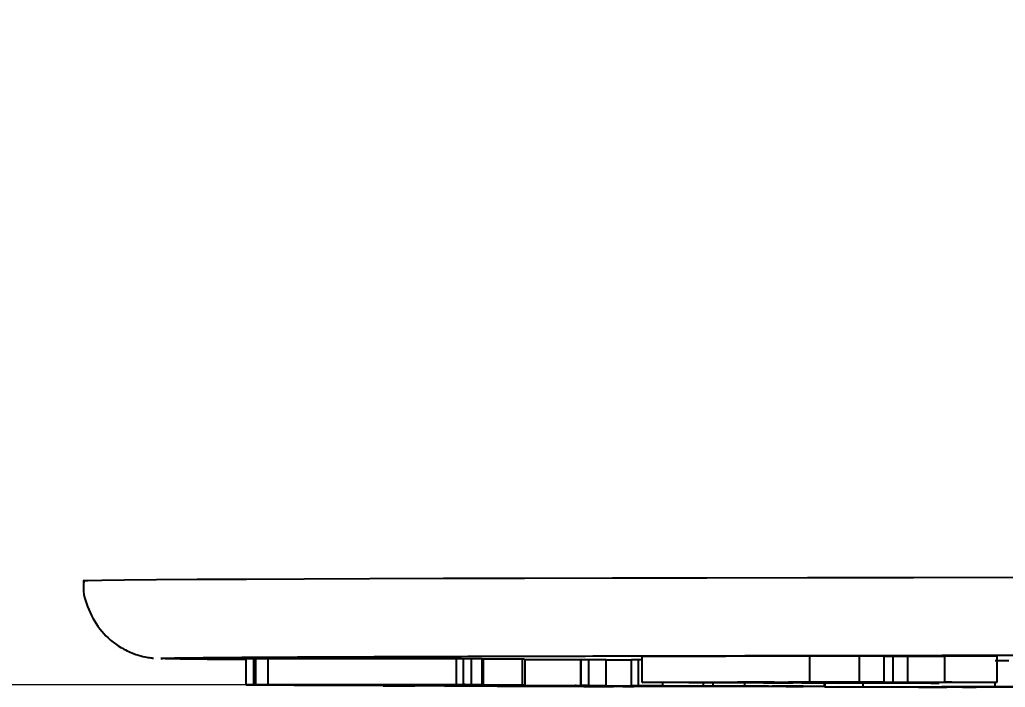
# Model space of a CAD drawing. Header units: millimetres. Extents: x 2136 to 4572, y 748 to 2471.
# Drawn here: x 3042.21 to 3080.4, y 897.55 to 923.4 of the extents above; entities that cross this region are included whole.
import ezdxf

# ---------------------------------------------------------------- set-up
doc = ezdxf.new("R2010")
doc.units = ezdxf.units.MM
doc.layers.add('AM_5', color=3, linetype='Continuous', lineweight=25)
doc.styles.add('SLDTEXTSTYLE1', font='txt.shx', dxfattribs={"width": 0.7, "bigfont": 'gbcbig.shx'})
doc.dimstyles.new('SLDDIMSTYLE12$0', dxfattribs={"dimtxt": 12, "dimasz": 10, "dimexe": 0, "dimexo": 0.0625, "dimgap": 0.875, "dimtad": 1, "dimdec": 1, "dimlfac": 1.8, "dimrnd": 1e-09, "dimzin": 12, "dimdsep": 46, "dimtxsty": 'SLDTEXTSTYLE1', "dimcen": 0.09, "dimdle": 8.16, "dimclrd": 3, "dimclre": 3, "dimadec": 0, "dimazin": 3, "dimtfac": 1, "dimtdec": 1, "dimtofl": 0, "dimtmove": 0, "dimatfit": 3, "dimfxl": 0, "dimfrac": 2, "dimtolj": 1, "dimlwd": 5, "dimlwe": 5, "dimarcsym": 0})

# ---------------------------------------------------------------- blocks, each defined once
blk = doc.blocks.new('*D58')
at = {"layer": 'AM_5', "color": 3, "lineweight": 5, "transparency": 16777216}
blk.add_line((3069.182, 942.801), (2928.135, 942.801), dxfattribs=at)
at = {"layer": 'AM_5', "color": 3, "linetype": 'Continuous', "lineweight": 5, "transparency": 16777216}
for p, q in [((2928.135, 932.801), (2928.135, 907.645)), ((3051.924, 897.645), (2928.135, 897.645))]:
    blk.add_line(p, q, dxfattribs=at)
at = {"layer": 'AM_5', "color": 3, "transparency": 16777216}
for points in [[(2926.469, 932.801), (2929.802, 932.801), (2928.135, 942.801)], [(2926.469, 907.645), (2929.802, 907.645), (2928.135, 897.645)]]:
    blk.add_solid(points, dxfattribs=at)
at = {"layer": 'Defpoints', "color": 0, "transparency": 16777216}
for p in [(3069.245, 942.801), (2928.135, 897.645), (3051.987, 897.645)]:
    blk.add_point(p, dxfattribs=at)
at = {"layer": 'AM_5', "color": 0, "transparency": 16777216, "insert": (2921.26, 920.223), "char_height": 12, "attachment_point": 5, "rotation": 90, "style": 'SLDTEXTSTYLE1'}
blk.add_mtext('\\A1;45', dxfattribs=at)

msp = doc.modelspace()

# ---------------------------------------------------------------- linework, layer by layer
at = {"color": 7, "linetype": 'Continuous', "lineweight": 25}
for p, q in [((3047.676, 898.665), (3047.731, 898.668)), ((3051.288, 898.648), (3050.981, 898.648)), ((3050.981, 897.648), (3050.981, 898.648)), ((3051.351, 898.647), (3051.288, 898.648)), ((3051.288, 897.648), (3051.288, 898.648)), ((3051.351, 898.647), (3051.351, 897.647)), ((3059.141, 898.649), (3051.841, 898.647)), ((3051.841, 897.647), (3051.841, 898.647)), ((3059.141, 897.649), (3059.141, 898.649)), ((3059.719, 898.651), (3059.413, 898.651)), ((3059.413, 897.651), (3059.413, 898.651)), ((3060.13, 898.646), (3059.719, 898.651)), ((3059.719, 897.651), (3059.719, 898.651)), ((3060.185, 898.644), (3060.13, 898.646)), ((3060.13, 897.646), (3060.13, 898.646)), ((3060.188, 897.644), (3060.188, 898.644)), ((3061.69, 897.633), (3061.69, 898.633)), ((3061.792, 897.632), (3061.792, 898.632)), ((3063.957, 898.614), (3061.792, 898.611)), ((3063.957, 897.614), (3063.957, 898.614)), ((3064.25, 898.616), (3063.972, 898.616)), ((3063.972, 897.616), (3063.972, 898.616)), ((3064.936, 898.613), (3064.25, 898.616)), ((3064.25, 898.616), (3064.25, 897.616)), ((3064.936, 897.613), (3064.936, 898.613)), ((3065.912, 898.605), (3064.936, 898.604)), ((3066.19, 898.608), (3065.912, 898.608)), ((3065.912, 897.608), (3065.912, 898.608)), ((3066.334, 898.607), (3066.19, 898.608)), ((3066.19, 897.608), (3066.19, 898.608)), ((3072.825, 898.752), (3066.334, 898.732)), ((3066.334, 897.732), (3066.334, 898.732)), ((3074.756, 898.756), (3072.825, 898.756)), ((3072.825, 897.756), (3072.825, 898.756)), ((3074.756, 897.756), (3074.756, 898.756)), ((3075.709, 898.752), (3074.756, 898.751)), ((3075.709, 897.752), (3075.709, 898.752)), ((3076.629, 898.741), (3076.056, 898.742)), ((3076.056, 897.742), (3076.056, 898.742)), ((3078.057, 898.745), (3076.629, 898.741)), ((3076.629, 897.741), (3076.629, 898.741)), ((3080.084, 898.75), (3078.057, 898.749)), ((3078.057, 897.749), (3078.057, 898.749)), ((3080.084, 897.75), (3080.084, 898.75)), ((3051.372, 897.643), (3050.981, 897.648)), ((3050.981, 897.648), (3051.288, 897.648)), ((3051.288, 897.648), (3051.351, 897.647)), ((3051.662, 897.644), (3051.679, 897.643)), ((3051.841, 897.647), (3059.141, 897.649)), ((3059.288, 897.648), (3051.987, 897.645)), ((3052.834, 897.645), (3052.834, 897.629)), ((3056.287, 897.639), (3056.287, 897.646)), ((3057.244, 897.604), (3056.298, 897.608)), ((3056.298, 897.608), (3056.575, 897.608)), ((3056.575, 897.608), (3056.764, 897.607)), ((3057.521, 897.604), (3057.244, 897.604)), ((3057.332, 897.605), (3057.521, 897.604)), ((3057.346, 897.607), (3063.957, 897.614)), ((3063.73, 897.613), (3057.488, 897.606)), ((3057.521, 897.604), (3057.521, 897.606)), ((3058.686, 897.598), (3063.778, 897.613)), ((3058.686, 897.598), (3058.686, 897.607)), ((3058.829, 897.597), (3058.686, 897.598)), ((3066.088, 897.605), (3058.829, 897.597)), ((3059.469, 897.651), (3059.413, 897.651)), ((3059.413, 897.651), (3059.719, 897.651)), ((3059.719, 897.651), (3060.13, 897.646)), ((3060.13, 897.646), (3060.112, 897.644)), ((3064.936, 897.613), (3060.488, 897.6)), ((3060.488, 897.6), (3060.536, 897.6)), ((3060.536, 897.6), (3065.945, 897.606)), ((3060.536, 897.6), (3060.536, 897.6)), ((3060.687, 897.599), (3060.687, 897.591)), ((3061.031, 897.589), (3060.724, 897.591)), ((3063.3, 897.602), (3063.3, 897.6)), ((3063.778, 897.613), (3063.73, 897.613)), ((3064.115, 897.615), (3063.972, 897.616)), ((3063.972, 897.616), (3064.25, 897.616)), ((3065.76, 897.576), (3064.075, 897.58)), ((3064.075, 897.58), (3064.318, 897.58)), ((3064.25, 897.616), (3064.936, 897.613)), ((3064.318, 897.58), (3064.61, 897.58)), ((3065.225, 897.579), (3070.888, 897.589)), ((3065.712, 897.577), (3066.003, 897.576)), ((3071.368, 897.588), (3065.745, 897.578)), ((3066.003, 897.576), (3065.76, 897.576)), ((3066.101, 897.607), (3065.912, 897.608)), ((3065.912, 897.608), (3066.19, 897.608)), ((3065.937, 897.591), (3065.937, 897.605)), ((3065.945, 897.606), (3065.945, 897.607)), ((3066.003, 897.576), (3066.003, 897.579)), ((3066.19, 897.608), (3067.136, 897.604)), ((3066.334, 897.732), (3073.077, 897.753)), ((3067.203, 897.732), (3066.334, 897.732)), ((3066.858, 897.604), (3066.669, 897.604)), ((3067.136, 897.604), (3066.858, 897.604)), ((3067.136, 897.604), (3067.136, 897.732)), ((3069.476, 897.74), (3067.976, 897.735)), ((3068.14, 897.731), (3068.14, 897.736)), ((3068.14, 897.731), (3068.143, 897.732)), ((3068.143, 897.732), (3068.143, 897.736)), ((3068.484, 897.592), (3070.312, 897.594)), ((3068.638, 897.591), (3068.484, 897.592)), ((3068.7, 897.6), (3068.7, 897.731)), ((3069.08, 897.597), (3069.08, 897.731)), ((3074.107, 897.733), (3069.476, 897.74)), ((3071.446, 897.746), (3070.028, 897.742)), ((3070.028, 897.742), (3074.659, 897.735)), ((3070.312, 897.594), (3070.312, 897.731)), ((3070.312, 897.594), (3073.391, 897.585)), ((3071.027, 897.726), (3072.173, 897.727)), ((3076.077, 897.739), (3071.446, 897.746)), ((3071.561, 897.733), (3071.561, 897.737)), ((3072.114, 897.582), (3071.911, 897.583)), ((3074.756, 897.756), (3071.998, 897.748)), ((3071.998, 897.748), (3075.655, 897.742)), ((3073.391, 897.585), (3072.114, 897.582)), ((3072.122, 897.732), (3072.122, 897.736)), ((3072.173, 897.727), (3072.173, 897.736)), ((3072.173, 897.727), (3074.107, 897.733)), ((3080.084, 897.75), (3072.514, 897.727)), ((3073.077, 897.753), (3072.825, 897.756)), ((3072.825, 897.756), (3074.756, 897.756)), ((3073.391, 897.585), (3073.391, 897.729)), ((3073.405, 897.729), (3073.405, 897.561)), ((3074.024, 897.751), (3074.024, 897.754)), ((3074.024, 897.751), (3075.709, 897.752)), ((3074.659, 897.741), (3074.659, 897.735)), ((3074.659, 897.735), (3076.077, 897.739)), ((3074.886, 897.734), (3074.886, 897.569)), ((3076.056, 897.742), (3076.629, 897.741)), ((3076.629, 897.741), (3078.324, 897.746)), ((3079.09, 897.55), (3077.033, 897.553)), ((3077.033, 897.553), (3077.214, 897.553)), ((3077.214, 897.553), (3077.513, 897.553)), ((3077.836, 897.712), (3077.605, 897.712)), ((3077.836, 897.712), (3077.836, 897.743)), ((3078.057, 897.749), (3080.084, 897.75)), ((3078.324, 897.746), (3078.057, 897.749)), ((3078.139, 897.553), (3082.413, 897.566)), ((3080.797, 897.558), (3078.825, 897.552)), ((3078.971, 897.551), (3078.971, 897.552)), ((3078.971, 897.551), (3079.271, 897.55)), ((3079.271, 897.55), (3079.09, 897.55)), ((3079.271, 897.55), (3079.271, 897.553)), ((3080.01, 897.572), (3080.01, 897.75))]:
    msp.add_line(p, q, dxfattribs=at)
at = {"color": 7, "linetype": 'Continuous', "lineweight": 25, "flags": 128}
msp.add_lwpolyline([(3099.915, 901.814), (3095.044, 901.811), (3090.278, 901.808), (3085.642, 901.804), (3081.157, 901.799), (3076.847, 901.793), (3072.733, 901.787), (3068.836, 901.78), (3065.174, 901.773), (3061.766, 901.765), (3058.63, 901.756), (3055.78, 901.747), (3053.231, 901.738), (3050.995, 901.728), (3049.085, 901.718), (3047.508, 901.708), (3046.274, 901.698), (3045.388, 901.687), (3044.854, 901.676), (3044.676, 901.665), (3044.676, 901.665)], dxfattribs=at)
at = {"color": 7, "linetype": 'Continuous', "lineweight": 25}
for points, knots in [([(3044.698, 901.663), (3044.691, 901.611), (3044.642, 901.237), (3044.858, 900.535), (3045.345, 899.687), (3046.001, 899.137), (3046.588, 898.855), (3047, 898.736), (3047.284, 898.688), (3047.355, 898.681), (3047.396, 898.678)], [0, 0, 0, 0, 0.030661, 0.221524, 0.412563, 0.604262, 0.714262, 0.802035, 0.882755, 1, 1, 1, 1]), ([(3050.981, 898.621), (3050.762, 898.622), (3049.808, 898.628), (3048.778, 898.638), (3047.835, 898.652), (3047.729, 898.661), (3047.676, 898.665)], [0, 0, 0, 0, 0.093549, 0.407564, 0.703776, 1, 1, 1, 1]), ([(3047.731, 898.668), (3047.779, 898.672), (3047.885, 898.68), (3048.755, 898.692), (3050.236, 898.706), (3052.411, 898.72), (3055.242, 898.733), (3058.756, 898.746), (3062.91, 898.758), (3067.653, 898.769), (3072.915, 898.779), (3078.606, 898.788), (3084.629, 898.796), (3090.852, 898.802), (3097.218, 898.806), (3103.57, 898.81), (3109.909, 898.811), (3116.176, 898.812), (3122.444, 898.811), (3128.782, 898.81), (3135.135, 898.806), (3141.501, 898.802), (3147.724, 898.796), (3153.746, 898.788), (3159.438, 898.779), (3164.7, 898.769), (3169.443, 898.758), (3173.597, 898.746), (3177.111, 898.733), (3179.942, 898.72), (3182.117, 898.706), (3183.598, 898.692), (3184.469, 898.68), (3184.576, 898.671), (3184.624, 898.668)], [0, 0, 0, 0, 0.023828, 0.053273, 0.084485, 0.115699, 0.147957, 0.180726, 0.213842, 0.247136, 0.28043, 0.313546, 0.346314, 0.378573, 0.409785, 0.440999, 0.470442, 0.499888, 0.529332, 0.558778, 0.58999, 0.621203, 0.653462, 0.68623, 0.719347, 0.752641, 0.785934, 0.819051, 0.851819, 0.884078, 0.915289, 0.946503, 0.975948, 1, 1, 1, 1]), ([(3051.841, 898.647), (3051.772, 898.647), (3051.672, 898.647), (3051.542, 898.647), (3051.459, 898.647), (3051.389, 898.647), (3051.366, 898.647), (3051.351, 898.647)], [0, 0, 0, 0, 0.282258, 0.415886, 0.550305, 0.716557, 1, 1, 1, 1]), ([(3059.47, 898.65), (3059.472, 898.65), (3059.476, 898.65), (3059.43, 898.65), (3059.339, 898.65), (3059.235, 898.649), (3059.162, 898.649), (3059.141, 898.649)], [0, 0, 0, 0, 0.132695, 0.344902, 0.557282, 0.875523, 1, 1, 1, 1]), ([(3061.69, 898.633), (3061.56, 898.634), (3061.316, 898.635), (3060.714, 898.636), (3060.315, 898.636), (3060.188, 898.636)], [0, 0, 0, 0, 0.4404149, 0.8228014, 1, 1, 1, 1]), ([(3061.773, 898.632), (3061.767, 898.632), (3061.761, 898.633), (3061.7, 898.633), (3061.69, 898.633)], [0, 0, 0, 0, 0.830719, 1, 1, 1, 1]), ([(3076.056, 898.742), (3076.021, 898.743), (3075.96, 898.744), (3075.834, 898.746), (3075.749, 898.747), (3075.709, 898.747)], [0, 0, 0, 0, 0.408182, 0.725272, 1, 1, 1, 1]), ([(3080.538, 898.571), (3080.523, 898.571), (3080.427, 898.571), (3080.201, 898.572), (3080.01, 898.572)], [0, 0, 0, 0, 0.156668, 1, 1, 1, 1]), ([(3051.351, 897.647), (3051.369, 897.647), (3051.395, 897.647), (3051.49, 897.647), (3051.585, 897.647), (3051.706, 897.647), (3051.794, 897.647), (3051.841, 897.647)], [0, 0, 0, 0, 0.35696, 0.506296, 0.628832, 0.807113, 1, 1, 1, 1]), ([(3056.562, 897.637), (3055.894, 897.637), (3054.832, 897.637), (3053.439, 897.637), (3052.505, 897.639), (3051.793, 897.64), (3051.494, 897.642), (3051.391, 897.643), (3051.372, 897.643)], [0, 0, 0, 0, 0.298114, 0.474394, 0.620068, 0.765882, 0.956507, 1, 1, 1, 1]), ([(3051.987, 897.645), (3051.936, 897.645), (3051.849, 897.645), (3051.747, 897.645), (3051.684, 897.644), (3051.675, 897.644), (3051.671, 897.644)], [0, 0, 0, 0, 0.290202, 0.50382, 0.763034, 1, 1, 1, 1]), ([(3051.679, 897.643), (3051.773, 897.643), (3051.953, 897.641), (3052.629, 897.64), (3053.645, 897.639), (3054.913, 897.639), (3055.848, 897.639), (3056.287, 897.639)], [0, 0, 0, 0, 0.179595, 0.343759, 0.495827, 0.763697, 1, 1, 1, 1]), ([(3052.865, 897.629), (3052.857, 897.629), (3052.816, 897.63), (3053.109, 897.631), (3053.793, 897.633), (3055.011, 897.635), (3056.009, 897.636), (3056.5, 897.636)], [0, 0, 0, 0, 0.036608, 0.183936, 0.408772, 0.708665, 1, 1, 1, 1]), ([(3058.163, 897.624), (3057.508, 897.624), (3056.394, 897.623), (3054.894, 897.624), (3053.906, 897.625), (3053.231, 897.626), (3053.029, 897.627), (3052.925, 897.628)], [0, 0, 0, 0, 0.3332849, 0.5666872, 0.7350111, 0.8630417, 1, 1, 1, 1]), ([(3053.225, 897.628), (3053.195, 897.628), (3053.135, 897.629), (3053.327, 897.63), (3053.786, 897.631), (3054.931, 897.633), (3056.034, 897.634), (3056.783, 897.634)], [0, 0, 0, 0, 0.098439, 0.192959, 0.327087, 0.54288, 1, 1, 1, 1]), ([(3057.88, 897.626), (3057.234, 897.626), (3056.243, 897.626), (3054.956, 897.625), (3054.174, 897.626), (3053.641, 897.626), (3053.347, 897.627), (3053.257, 897.628), (3053.225, 897.628)], [0, 0, 0, 0, 0.386905, 0.5938453, 0.741486, 0.8425466, 0.9443486, 1, 1, 1, 1]), ([(3056.287, 897.639), (3056.946, 897.64), (3057.9, 897.64), (3058.987, 897.641), (3059.57, 897.643), (3059.735, 897.644), (3059.817, 897.644)], [0, 0, 0, 0, 0.452303, 0.653993, 0.826668, 1, 1, 1, 1]), ([(3056.5, 897.636), (3057.157, 897.637), (3058.276, 897.637), (3059.756, 897.637), (3060.727, 897.636), (3061.382, 897.635), (3061.584, 897.634), (3061.69, 897.633)], [0, 0, 0, 0, 0.335879, 0.572344, 0.731569, 0.859032, 1, 1, 1, 1]), ([(3060.103, 897.643), (3059.986, 897.642), (3059.754, 897.641), (3058.921, 897.639), (3057.81, 897.638), (3056.959, 897.638), (3056.562, 897.637)], [0, 0, 0, 0, 0.221306, 0.442951, 0.740483, 1, 1, 1, 1]), ([(3056.764, 897.607), (3056.805, 897.607), (3056.865, 897.607), (3056.99, 897.606), (3057.105, 897.606), (3057.228, 897.606), (3057.306, 897.607), (3057.346, 897.607)], [0, 0, 0, 0, 0.3461, 0.493467, 0.642693, 0.820568, 1, 1, 1, 1]), ([(3056.783, 897.634), (3057.432, 897.635), (3058.427, 897.635), (3059.717, 897.635), (3060.481, 897.635), (3060.988, 897.634), (3061.239, 897.634), (3061.316, 897.633), (3061.339, 897.633)], [0, 0, 0, 0, 0.397346, 0.609831, 0.759517, 0.858592, 0.95839, 1, 1, 1, 1]), ([(3057.488, 897.606), (3057.442, 897.606), (3057.363, 897.606), (3057.286, 897.606), (3057.253, 897.605), (3057.266, 897.605), (3057.31, 897.605), (3057.332, 897.605)], [0, 0, 0, 0, 0.227355, 0.388209, 0.549679, 0.776891, 1, 1, 1, 1]), ([(3061.339, 897.633), (3061.375, 897.633), (3061.443, 897.632), (3061.34, 897.631), (3061.042, 897.63), (3060.075, 897.628), (3058.921, 897.627), (3058.008, 897.627), (3057.88, 897.626)], [0, 0, 0, 0, 0.099013, 0.188639, 0.277978, 0.435263, 0.920804, 1, 1, 1, 1]), ([(3061.69, 897.633), (3061.746, 897.633), (3061.858, 897.631), (3061.579, 897.629), (3060.818, 897.627), (3059.64, 897.626), (3058.62, 897.625), (3058.163, 897.624)], [0, 0, 0, 0, 0.14267, 0.2869, 0.459199, 0.757548, 1, 1, 1, 1]), ([(3059.141, 897.649), (3059.214, 897.649), (3059.318, 897.649), (3059.424, 897.65), (3059.476, 897.65), (3059.489, 897.65), (3059.476, 897.65), (3059.469, 897.651)], [0, 0, 0, 0, 0.3039299, 0.4394116, 0.5752405, 0.7665382, 1, 1, 1, 1]), ([(3059.823, 897.646), (3059.805, 897.646), (3059.768, 897.647), (3059.673, 897.647), (3059.554, 897.648), (3059.459, 897.648), (3059.368, 897.648), (3059.311, 897.648), (3059.288, 897.648)], [0, 0, 0, 0, 0.2921955, 0.5874478, 0.7122589, 0.8180509, 0.9240716, 1, 1, 1, 1]), ([(3059.842, 897.645), (3059.852, 897.645), (3059.871, 897.646), (3059.839, 897.646), (3059.823, 897.646)], [0, 0, 0, 0, 0.508302, 1, 1, 1, 1]), ([(3060.719, 897.591), (3060.713, 897.592), (3060.689, 897.593), (3061.095, 897.595), (3061.968, 897.597), (3062.847, 897.599), (3063.3, 897.6)], [0, 0, 0, 0, 0.075612, 0.323708, 0.651392, 1, 1, 1, 1]), ([(3066.475, 897.589), (3065.892, 897.588), (3064.9, 897.587), (3063.416, 897.586), (3062.345, 897.587), (3061.536, 897.588), (3061.202, 897.588), (3061.031, 897.589)], [0, 0, 0, 0, 0.333528, 0.567546, 0.735799, 0.864912, 1, 1, 1, 1]), ([(3061.293, 897.589), (3061.217, 897.59), (3061.07, 897.59), (3061.093, 897.591), (3061.365, 897.593), (3062.237, 897.595), (3063.193, 897.597), (3063.838, 897.598)], [0, 0, 0, 0, 0.098651, 0.191047, 0.328598, 0.547094, 1, 1, 1, 1]), ([(3065.937, 897.591), (3065.368, 897.59), (3064.493, 897.589), (3063.287, 897.588), (3062.491, 897.588), (3061.894, 897.588), (3061.508, 897.589), (3061.349, 897.589), (3061.293, 897.589)], [0, 0, 0, 0, 0.386956, 0.593793, 0.740338, 0.842099, 0.944778, 1, 1, 1, 1]), ([(3063.3, 897.6), (3063.886, 897.6), (3064.886, 897.601), (3066.356, 897.602), (3067.402, 897.602), (3068.191, 897.601), (3068.525, 897.6), (3068.7, 897.6)], [0, 0, 0, 0, 0.336368, 0.574645, 0.731944, 0.859761, 1, 1, 1, 1]), ([(3063.838, 897.598), (3064.411, 897.598), (3065.287, 897.6), (3066.517, 897.6), (3067.305, 897.601), (3067.886, 897.6), (3068.22, 897.6), (3068.355, 897.599), (3068.394, 897.599)], [0, 0, 0, 0, 0.397528, 0.607391, 0.759995, 0.859904, 0.960457, 1, 1, 1, 1]), ([(3063.957, 897.614), (3064.007, 897.614), (3064.088, 897.614), (3064.171, 897.614), (3064.204, 897.614), (3064.195, 897.615), (3064.148, 897.615), (3064.115, 897.615)], [0, 0, 0, 0, 0.239307, 0.388341, 0.538232, 0.677649, 1, 1, 1, 1]), ([(3064.61, 897.58), (3064.668, 897.58), (3064.75, 897.579), (3064.901, 897.579), (3065.025, 897.579), (3065.136, 897.579), (3065.2, 897.579), (3065.225, 897.579)], [0, 0, 0, 0, 0.362826, 0.512382, 0.662913, 0.871019, 1, 1, 1, 1]), ([(3065.745, 897.578), (3065.698, 897.578), (3065.623, 897.578), (3065.58, 897.578), (3065.584, 897.577), (3065.632, 897.577), (3065.688, 897.577), (3065.712, 897.577)], [0, 0, 0, 0, 0.266956, 0.429529, 0.591357, 0.826533, 1, 1, 1, 1]), ([(3068.394, 897.599), (3068.474, 897.599), (3068.628, 897.598), (3068.663, 897.597), (3068.517, 897.596), (3067.803, 897.594), (3066.835, 897.592), (3066.035, 897.591), (3065.937, 897.591)], [0, 0, 0, 0, 0.099186, 0.189605, 0.279846, 0.434014, 0.930829, 1, 1, 1, 1]), ([(3065.945, 897.606), (3065.995, 897.606), (3066.076, 897.606), (3066.159, 897.606), (3066.192, 897.606), (3066.183, 897.606), (3066.135, 897.607), (3066.101, 897.607)], [0, 0, 0, 0, 0.239079, 0.388006, 0.537788, 0.677074, 1, 1, 1, 1]), ([(3066.669, 897.604), (3066.635, 897.605), (3066.576, 897.605), (3066.447, 897.605), (3066.328, 897.605), (3066.204, 897.605), (3066.129, 897.605), (3066.088, 897.605)], [0, 0, 0, 0, 0.282446, 0.488833, 0.649378, 0.810868, 1, 1, 1, 1]), ([(3069.042, 897.596), (3068.941, 897.595), (3068.666, 897.593), (3067.737, 897.591), (3066.867, 897.59), (3066.475, 897.589)], [0, 0, 0, 0, 0.242788, 0.658331, 1, 1, 1, 1]), ([(3067.976, 897.735), (3067.884, 897.735), (3067.702, 897.735), (3067.428, 897.733), (3067.285, 897.733), (3067.203, 897.732)], [0, 0, 0, 0, 0.297154, 0.594531, 1, 1, 1, 1]), ([(3071.389, 897.731), (3071.093, 897.731), (3070.501, 897.731), (3069.407, 897.731), (3068.621, 897.731), (3068.14, 897.731)], [0, 0, 0, 0, 0.280043, 0.559301, 1, 1, 1, 1]), ([(3068.143, 897.732), (3068.453, 897.732), (3069.073, 897.733), (3069.93, 897.733), (3070.612, 897.734), (3071.129, 897.734), (3071.412, 897.733), (3071.544, 897.733), (3071.561, 897.733)], [0, 0, 0, 0, 0.277873, 0.555831, 0.757162, 0.870741, 0.982618, 1, 1, 1, 1]), ([(3071.002, 897.591), (3070.863, 897.591), (3070.656, 897.591), (3070.3, 897.592), (3069.807, 897.592), (3069.259, 897.592), (3068.81, 897.591), (3068.638, 897.591)], [0, 0, 0, 0, 0.240793, 0.359777, 0.461711, 0.794413, 1, 1, 1, 1]), ([(3068.7, 897.6), (3068.846, 897.599), (3069.067, 897.598), (3069.045, 897.597), (3069.037, 897.597)], [0, 0, 0, 0, 0.659487, 1, 1, 1, 1]), ([(3070.888, 897.589), (3070.927, 897.589), (3071.029, 897.589), (3071.138, 897.59), (3071.204, 897.59), (3071.219, 897.59), (3071.222, 897.59), (3071.204, 897.59), (3071.128, 897.59), (3071.052, 897.59), (3071.002, 897.591)], [0, 0, 0, 0, 0.166709, 0.438609, 0.487323, 0.517206, 0.541802, 0.578816, 0.723084, 1, 1, 1, 1]), ([(3077.605, 897.712), (3077.349, 897.713), (3076.729, 897.716), (3074.47, 897.721), (3072.35, 897.724), (3071.027, 897.726)], [0, 0, 0, 0, 0.209452, 0.506883, 1, 1, 1, 1]), ([(3072.2, 897.587), (3072.172, 897.587), (3072.085, 897.588), (3071.968, 897.588), (3071.866, 897.588), (3071.811, 897.588), (3071.781, 897.588), (3071.705, 897.588), (3071.565, 897.588), (3071.443, 897.588), (3071.368, 897.588)], [0, 0, 0, 0, 0.124093, 0.372351, 0.496838, 0.517541, 0.538485, 0.574939, 0.740211, 1, 1, 1, 1]), ([(3072.198, 897.73), (3072.18, 897.73), (3072.144, 897.73), (3072.019, 897.73), (3071.84, 897.73), (3071.614, 897.73), (3071.464, 897.731), (3071.389, 897.731)], [0, 0, 0, 0, 0.0876057, 0.1756397, 0.4450626, 0.7212942, 1, 1, 1, 1]), ([(3071.561, 897.733), (3071.711, 897.733), (3071.965, 897.732), (3072.126, 897.732), (3072.198, 897.731), (3072.235, 897.731), (3072.209, 897.731), (3072.198, 897.73)], [0, 0, 0, 0, 0.407699, 0.690083, 0.843754, 0.934161, 1, 1, 1, 1]), ([(3071.911, 897.583), (3072.095, 897.583), (3072.354, 897.584), (3072.523, 897.585), (3072.572, 897.585)], [0, 0, 0, 0, 0.710757, 1, 1, 1, 1]), ([(3072.58, 897.586), (3072.583, 897.586), (3072.597, 897.586), (3072.475, 897.587), (3072.309, 897.587), (3072.2, 897.587)], [0, 0, 0, 0, 0.096311, 0.412079, 1, 1, 1, 1]), ([(3072.514, 897.727), (3073.065, 897.726), (3074.084, 897.724), (3075.452, 897.722), (3076.872, 897.718), (3077.561, 897.715), (3077.797, 897.712), (3077.836, 897.712)], [0, 0, 0, 0, 0.221372, 0.409276, 0.596404, 0.933221, 1, 1, 1, 1]), ([(3074.204, 897.557), (3074.011, 897.558), (3073.633, 897.559), (3073.373, 897.56), (3073.409, 897.563), (3073.914, 897.566), (3074.557, 897.568), (3074.886, 897.569)], [0, 0, 0, 0, 0.136914, 0.269244, 0.466964, 0.727179, 1, 1, 1, 1]), ([(3074.402, 897.558), (3074.284, 897.558), (3074.053, 897.559), (3073.903, 897.56), (3073.952, 897.561), (3074.466, 897.564), (3075.174, 897.566), (3075.645, 897.567)], [0, 0, 0, 0, 0.0990027, 0.1927602, 0.3351777, 0.5578285, 1, 1, 1, 1]), ([(3075.655, 897.742), (3075.462, 897.744), (3075.158, 897.746), (3074.637, 897.749), (3074.23, 897.75), (3074.024, 897.751)], [0, 0, 0, 0, 0.46227, 0.729265, 1, 1, 1, 1]), ([(3079.363, 897.561), (3078.907, 897.56), (3078.139, 897.558), (3076.811, 897.556), (3075.757, 897.556), (3074.872, 897.556), (3074.43, 897.557), (3074.204, 897.557)], [0, 0, 0, 0, 0.335274, 0.565807, 0.736276, 0.864906, 1, 1, 1, 1]), ([(3078.604, 897.562), (3078.165, 897.561), (3077.493, 897.559), (3076.478, 897.558), (3075.738, 897.557), (3075.153, 897.557), (3074.715, 897.557), (3074.498, 897.558), (3074.402, 897.558)], [0, 0, 0, 0, 0.388784, 0.594507, 0.742724, 0.84452, 0.93111, 1, 1, 1, 1]), ([(3074.886, 897.569), (3075.344, 897.57), (3076.121, 897.572), (3077.439, 897.573), (3078.466, 897.573), (3079.329, 897.573), (3079.776, 897.573), (3080.01, 897.572)], [0, 0, 0, 0, 0.337884, 0.573603, 0.730566, 0.85906, 1, 1, 1, 1]), ([(3075.709, 897.752), (3075.653, 897.751), (3075.564, 897.75), (3075.616, 897.749), (3075.666, 897.748), (3075.691, 897.747)], [0, 0, 0, 0, 0.451045, 0.724772, 1, 1, 1, 1]), ([(3075.645, 897.567), (3076.088, 897.568), (3076.758, 897.57), (3077.809, 897.572), (3078.537, 897.572), (3079.133, 897.572), (3079.53, 897.572), (3079.72, 897.572), (3079.779, 897.572)], [0, 0, 0, 0, 0.39949, 0.604579, 0.758371, 0.856867, 0.955984, 1, 1, 1, 1]), ([(3075.691, 897.747), (3075.75, 897.747), (3075.854, 897.745), (3075.977, 897.744), (3076.03, 897.742), (3076.056, 897.742)], [0, 0, 0, 0, 0.39149, 0.695584, 1, 1, 1, 1]), ([(3077.513, 897.553), (3077.584, 897.553), (3077.683, 897.552), (3077.833, 897.552), (3077.941, 897.552), (3078.051, 897.553), (3078.108, 897.553), (3078.139, 897.553)], [0, 0, 0, 0, 0.3451215, 0.47825, 0.6125433, 0.7923859, 1, 1, 1, 1]), ([(3079.779, 897.572), (3079.9, 897.571), (3080.132, 897.571), (3080.308, 897.57), (3080.334, 897.569), (3079.986, 897.566), (3079.297, 897.564), (3078.696, 897.562), (3078.604, 897.562)], [0, 0, 0, 0, 0.099608, 0.189208, 0.278687, 0.431625, 0.91232, 1, 1, 1, 1]), ([(3078.825, 897.552), (3078.796, 897.552), (3078.748, 897.552), (3078.73, 897.551), (3078.77, 897.551), (3078.851, 897.551), (3078.935, 897.551), (3078.971, 897.551)], [0, 0, 0, 0, 0.2392653, 0.3980718, 0.5583573, 0.8110269, 1, 1, 1, 1]), ([(3080.789, 897.567), (3080.63, 897.566), (3080.335, 897.564), (3079.668, 897.562), (3079.363, 897.561)], [0, 0, 0, 0, 0.541529, 1, 1, 1, 1]), ([(3080.01, 897.572), (3080.209, 897.572), (3080.609, 897.571), (3080.862, 897.569), (3080.822, 897.568), (3080.806, 897.568)], [0, 0, 0, 0, 0.3813, 0.766294, 1, 1, 1, 1])]:
    msp.add_open_spline(points, degree=3, knots=knots, dxfattribs=at)

# ---------------------------------------------------------------- dimensions: what is measured, and where the dimension line sits
at = {"layer": 'AM_5'}
dim = msp.add_linear_dim(base=(2928.135, 897.645), p1=(3069.245, 942.801), p2=(3051.987, 897.645), angle=90, text='45', dimstyle='SLDDIMSTYLE12$0', override={"dimlfac": 1, "dimpost": ''}, dxfattribs=at)
dim.commit()
dim.dimension.update_dxf_attribs({"geometry": '*D58', "text_midpoint": (2921.26, 920.223)})

doc.saveas('drawing.dxf')
